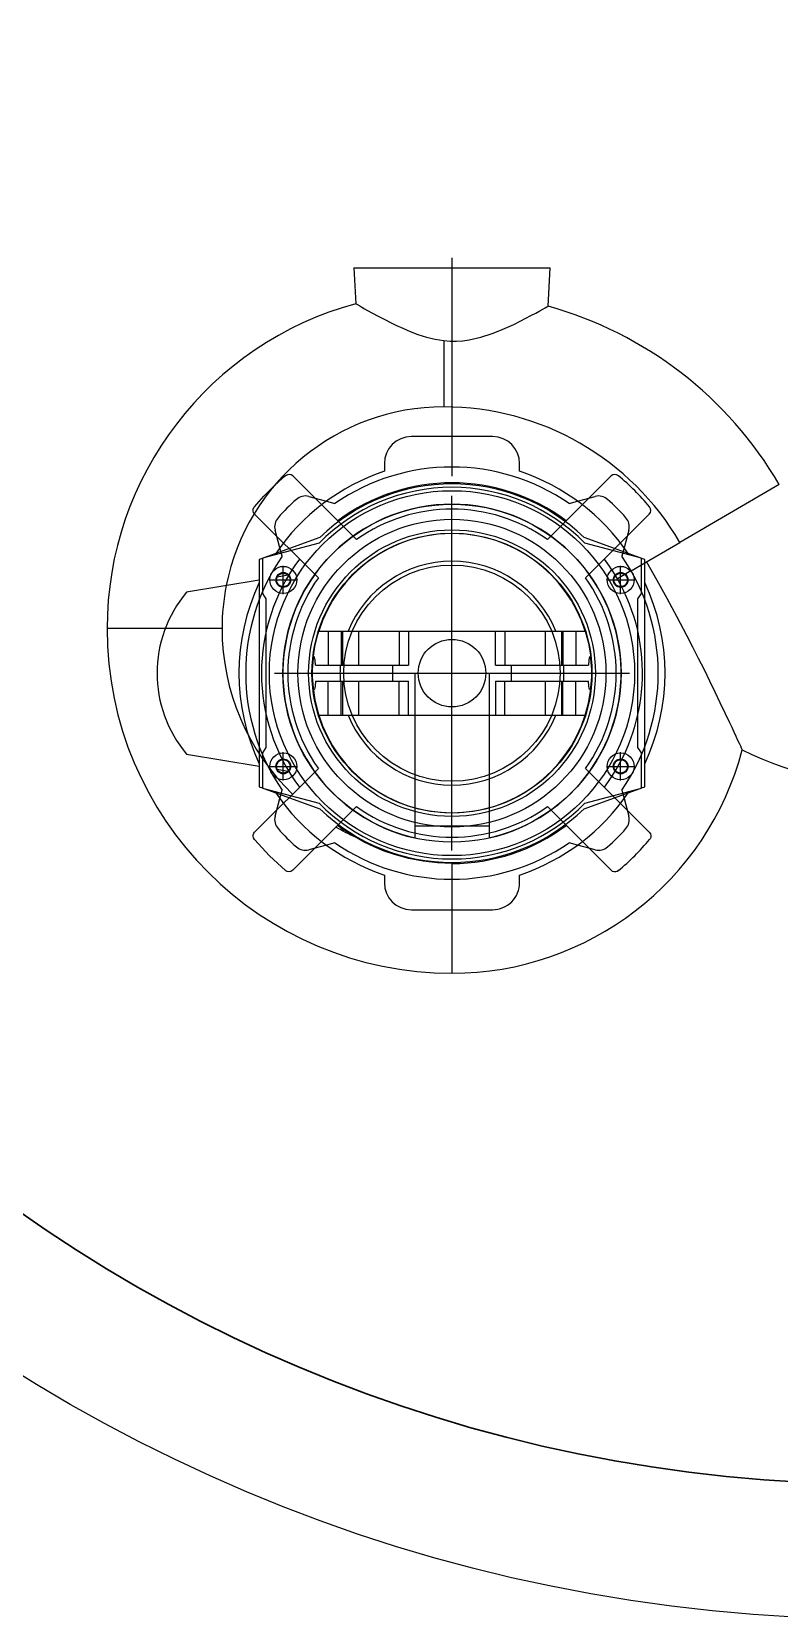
# Model space of a CAD drawing. Header units: millimetres. Extents: x 20530103 to 31271019, y 32092698 to 33532929.
# Drawn here: x 26698212 to 26698765, y 33058905 to 33060080 of the extents above; entities that cross this region are included whole.
import ezdxf

# ---------------------------------------------------------------- set-up
doc = ezdxf.new("R2010")
doc.units = ezdxf.units.MM

msp = doc.modelspace()

# ---------------------------------------------------------------- linework, layer by layer
for p, q in [((26698522.9856, 33059912.3266), (26698522.9856, 33059750.6266)), ((26698450.4856, 33059904.9766), (26698451.8838, 33059878.298)), ((26698450.4856, 33059904.9766), (26698595.4856, 33059904.9766)), ((26698593.9908, 33059876.453), (26698595.4856, 33059904.9766)), ((26698516.9856, 33059851.0344), (26698516.9856, 33059801.9766)), ((26698552.9856, 33059779.9766), (26698492.9856, 33059779.9766)), ((26698472.9856, 33059759.9766), (26698472.9856, 33059754.3294)), ((26698572.9856, 33059754.3294), (26698572.9856, 33059759.9766)), ((26698452.4869, 33059703.7596), (26698405.3837, 33059750.8628)), ((26698640.5876, 33059750.8628), (26698593.4843, 33059703.7596)), ((26698764.9057, 33059744.561), (26698691.4799, 33059701.7398)), ((26698417.2041, 33059735.7237), (26698430.1971, 33059732.2422)), ((26698522.9856, 33059473.7266), (26698522.9856, 33059736.2266)), ((26698615.7742, 33059732.2422), (26698628.7672, 33059735.7237)), ((26698377.0994, 33059722.5785), (26698424.2027, 33059675.4753)), ((26698430.1971, 33059732.2422), (26698436.471, 33059730.5611)), ((26698609.5003, 33059730.5611), (26698615.7742, 33059732.2422)), ((26698668.8718, 33059722.5785), (26698621.7686, 33059675.4753)), ((26698395.72, 33059697.7652), (26698392.2386, 33059710.7581)), ((26698653.7327, 33059710.7581), (26698650.2512, 33059697.7652)), ((26698424.7269, 33059701.1611), (26698382.9856, 33059689.9766)), ((26698425.3392, 33059705.302), (26698383.9237, 33059690.228)), ((26698397.4011, 33059691.4912), (26698395.72, 33059697.7652)), ((26698662.0476, 33059690.228), (26698620.632, 33059705.302)), ((26698662.9856, 33059689.9766), (26698621.2444, 33059701.1611)), ((26698650.2512, 33059697.7652), (26698648.5701, 33059691.4912)), ((26698665.4856, 33059686.5802), (26698691.4799, 33059701.7398)), ((26698382.9856, 33059689.8865), (26698380.4856, 33059688.9766)), ((26698380.4856, 33059688.9766), (26698380.4856, 33059520.9766)), ((26698383.9237, 33059690.228), (26698382.9856, 33059689.8865)), ((26698382.9856, 33059689.9766), (26698382.9856, 33059663.9766)), ((26698655.3685, 33059680.6801), (26698665.4856, 33059686.5802)), ((26698662.9856, 33059689.8865), (26698662.0476, 33059690.228)), ((26698662.9856, 33059663.9766), (26698662.9856, 33059689.9766)), ((26698665.4856, 33059688.9766), (26698662.9856, 33059689.8865)), ((26698665.4856, 33059520.9766), (26698665.4856, 33059688.9766)), ((26698380.4856, 33059673.838), (26698326.7856, 33059664.9766)), ((26698387.805, 33059673.9766), (26698408.805, 33059673.9766)), ((26698401.9656, 33059677.3825), (26698393.7443, 33059676.0259)), ((26698398.305, 33059663.4766), (26698398.305, 33059684.4766)), ((26698637.1662, 33059673.9766), (26698658.1662, 33059673.9766)), ((26698655.2104, 33059680.5879), (26698645.2674, 33059674.7892)), ((26698647.6662, 33059663.4766), (26698647.6662, 33059684.4766)), ((26698382.9856, 33059663.9766), (26698385.4856, 33059659.9766)), ((26698660.4856, 33059659.9766), (26698662.9856, 33059663.9766)), ((26698385.4856, 33059659.9766), (26698385.4856, 33059549.9766)), ((26698660.4856, 33059549.9766), (26698660.4856, 33059659.9766)), ((26698311.0049, 33059637.9766), (26698267.9856, 33059637.9766)), ((26698352.9856, 33059637.9766), (26698311.0049, 33059637.9766)), ((26698424.4469, 33059635.9766), (26698621.5244, 33059635.9766)), ((26698431.3526, 33059635.9766), (26698431.3526, 33059610.9766)), ((26698441.0119, 33059635.9766), (26698441.0119, 33059610.9766)), ((26698441.9856, 33059635.9766), (26698441.9856, 33059610.9766)), ((26698453.9856, 33059635.9766), (26698453.9856, 33059610.9766)), ((26698483.9856, 33059635.9766), (26698483.9856, 33059610.9766)), ((26698490.7569, 33059635.9766), (26698490.7569, 33059610.9766)), ((26698555.2144, 33059610.9766), (26698555.2144, 33059635.9766)), ((26698561.9856, 33059635.9766), (26698561.9856, 33059610.9766)), ((26698591.9856, 33059635.9766), (26698591.9856, 33059610.9766)), ((26698603.9856, 33059635.9766), (26698603.9856, 33059610.9766)), ((26698604.9594, 33059635.9766), (26698604.9594, 33059610.9766)), ((26698614.6186, 33059635.9766), (26698614.6186, 33059610.9766)), ((26698391.7356, 33059604.9766), (26698654.2356, 33059604.9766)), ((26698422.0923, 33059610.9766), (26698478.9856, 33059610.9766)), ((26698478.9856, 33059610.9766), (26698490.7569, 33059610.9766)), ((26698478.9856, 33059610.9766), (26698478.9856, 33059598.9766)), ((26698495.4856, 33059604.9766), (26698550.4856, 33059604.9766)), ((26698495.4856, 33059604.9766), (26698495.4856, 33059483.0391)), ((26698550.4856, 33059604.9766), (26698550.4856, 33059483.0391)), ((26698555.2144, 33059610.9766), (26698566.9856, 33059610.9766)), ((26698566.9856, 33059610.9766), (26698623.8789, 33059610.9766)), ((26698566.9856, 33059598.9766), (26698566.9856, 33059610.9766)), ((26698422.0923, 33059598.9766), (26698478.9856, 33059598.9766)), ((26698431.3526, 33059573.9766), (26698431.3526, 33059598.9766)), ((26698441.0119, 33059573.9766), (26698441.0119, 33059598.9766)), ((26698441.9856, 33059598.9766), (26698441.9856, 33059573.9766)), ((26698453.9856, 33059598.9766), (26698453.9856, 33059573.9766)), ((26698478.9856, 33059598.9766), (26698490.7569, 33059598.9766)), ((26698483.9856, 33059573.9766), (26698483.9856, 33059598.9766)), ((26698490.7569, 33059573.9766), (26698490.7569, 33059598.9766)), ((26698555.2144, 33059598.9766), (26698566.9856, 33059598.9766)), ((26698555.2144, 33059598.9766), (26698555.2144, 33059573.9766)), ((26698561.9856, 33059573.9766), (26698561.9856, 33059598.9766)), ((26698566.9856, 33059598.9766), (26698623.8789, 33059598.9766)), ((26698591.9856, 33059598.9766), (26698591.9856, 33059573.9766)), ((26698603.9856, 33059598.9766), (26698603.9856, 33059573.9766)), ((26698604.9594, 33059573.9766), (26698604.9594, 33059598.9766)), ((26698614.6186, 33059573.9766), (26698614.6186, 33059598.9766)), ((26698424.4469, 33059573.9766), (26698621.5244, 33059573.9766)), ((26698326.7856, 33059544.9766), (26698380.4856, 33059536.1152)), ((26698385.4856, 33059549.9766), (26698382.9856, 33059545.9766)), ((26698382.9856, 33059545.9766), (26698382.9856, 33059519.9766)), ((26698398.305, 33059525.4766), (26698398.305, 33059546.4766)), ((26698647.6662, 33059525.4766), (26698647.6662, 33059546.4766)), ((26698662.9856, 33059545.9766), (26698660.4856, 33059549.9766)), ((26698662.9856, 33059519.9766), (26698662.9856, 33059545.9766)), ((26698377.0994, 33059487.3747), (26698424.2027, 33059534.4779)), ((26698387.805, 33059535.9766), (26698408.805, 33059535.9766)), ((26698393.7443, 33059533.9273), (26698401.9656, 33059532.5707)), ((26698621.7686, 33059534.4779), (26698668.8718, 33059487.3747)), ((26698637.1662, 33059535.9766), (26698658.1662, 33059535.9766)), ((26698380.4856, 33059520.9766), (26698382.9856, 33059520.0667)), ((26698382.9856, 33059520.0667), (26698383.9237, 33059519.7252)), ((26698382.9856, 33059519.9766), (26698424.7269, 33059508.7921)), ((26698383.9237, 33059519.7252), (26698425.3392, 33059504.6512)), ((26698392.2386, 33059499.1951), (26698395.72, 33059512.188)), ((26698395.72, 33059512.188), (26698397.4011, 33059518.462)), ((26698620.632, 33059504.6512), (26698662.0476, 33059519.7252)), ((26698621.2444, 33059508.7921), (26698662.9856, 33059519.9766)), ((26698648.5701, 33059518.462), (26698650.2512, 33059512.188)), ((26698650.2512, 33059512.188), (26698653.7327, 33059499.1951)), ((26698662.0476, 33059519.7252), (26698662.9856, 33059520.0667)), ((26698662.9856, 33059520.0667), (26698665.4856, 33059520.9766)), ((26698452.4869, 33059506.1936), (26698405.3837, 33059459.0904)), ((26698640.5876, 33059459.0904), (26698593.4843, 33059506.1936)), ((26698495.4856, 33059492.1277), (26698550.4856, 33059492.1277)), ((26698430.1971, 33059477.711), (26698417.2041, 33059474.2296)), ((26698436.471, 33059479.3921), (26698430.1971, 33059477.711)), ((26698615.7742, 33059477.711), (26698609.5003, 33059479.3921)), ((26698628.7672, 33059474.2296), (26698615.7742, 33059477.711)), ((26698522.9856, 33059464.148), (26698522.9856, 33059429.9766)), ((26698472.9856, 33059455.6238), (26698472.9856, 33059449.9766)), ((26698572.9856, 33059449.9766), (26698572.9856, 33059455.6238)), ((26698492.9856, 33059429.9766), (26698552.9856, 33059429.9766)), ((26698522.9856, 33059429.9766), (26698522.9856, 33059382.9766))]:
    msp.add_line(p, q)
for points in [[(26698451.8829, 33059878.3152), (26698452.0411, 33059878.2251), (26698452.6353, 33059877.8868), (26698454.7985, 33059876.6596), (26698456.4224, 33059875.7431), (26698458.3882, 33059874.6399), (26698463.3123, 33059871.9109), (26698469.5066, 33059868.5662), (26698473.3211, 33059866.5687), (26698477.4348, 33059864.4802), (26698481.8833, 33059862.3132), (26698486.6091, 33059860.136), (26698492.0665, 33059857.8141), (26698497.8433, 33059855.6269), (26698504.0475, 33059853.6486), (26698510.5809, 33059852.0517), (26698516.9856, 33059851.0344)], [(26698516.9856, 33059851.0344), (26698521.5552, 33059850.6726), (26698526.2267, 33059850.6336), (26698530.9185, 33059850.9294), (26698535.6301, 33059851.5536), (26698544.3701, 33059853.5102), (26698552.7931, 33059856.2414), (26698558.3108, 33059858.3976), (26698563.5714, 33059860.6739), (26698568.6214, 33059863.0271), (26698573.3547, 33059865.3565), (26698577.5589, 33059867.5089), (26698581.3997, 33059869.5326), (26698584.8876, 33059871.4107), (26698587.8989, 33059873.0583), (26698590.0581, 33059874.2529), (26698591.7814, 33059875.2134), (26698593.0513, 33059875.9248), (26698593.795, 33059876.3428), (26698593.9908, 33059876.453), (26698593.9908, 33059876.453)], [(26698376.8678, 33059727.983), (26698383.8508, 33059735.8296), (26698391.2778, 33059743.3024)], [(26698376.7405, 33059722.9902), (26698376.3231, 33059723.6733), (26698375.9525, 33059724.9635), (26698376.0298, 33059726.3042), (26698376.5466, 33059727.544), (26698376.8678, 33059727.983)], [(26698666.7297, 33059687.3058), (26698674.3881, 33059673.8681), (26698681.8861, 33059660.3385), (26698689.2399, 33059646.6977), (26698696.4214, 33059633.0162), (26698700.7927, 33059624.5143), (26698705.0825, 33059616.0444), (26698709.3, 33059607.5969), (26698713.4108, 33059599.2512), (26698717.3316, 33059591.1904), (26698721.1005, 33059583.3525), (26698724.7311, 33059575.7216), (26698728.1096, 33059568.5521), (26698729.8196, 33059564.8989), (26698731.4107, 33059561.4855), (26698732.8735, 33059558.3352), (26698734.1789, 33059555.5143), (26698735.2759, 33059553.1371), (26698736.1832, 33059551.166), (26698736.883, 33059549.643), (26698737.3536, 33059548.6176), (26698737.5503, 33059548.1886), (26698737.5815, 33059548.1205)], [(26698420.2548, 33059615.8055), (26698421.5895, 33059624.7178), (26698423.6959, 33059633.48), (26698424.4469, 33059635.9766)], [(26698621.5244, 33059635.9766), (26698623.8513, 33059627.2704), (26698625.4105, 33059618.3946), (26698625.7165, 33059615.8055)], [(26698422.0923, 33059610.9766), (26698421.7473, 33059614.6656), (26698421.5463, 33059615.8308), (26698421.2759, 33059616.7778), (26698421.0643, 33059617.134), (26698420.8325, 33059617.1881), (26698420.6314, 33059616.9616), (26698420.3708, 33059616.2726), (26698420.2548, 33059615.8055)], [(26698625.7165, 33059615.8055), (26698625.7008, 33059615.8748), (26698625.4101, 33059616.8215), (26698625.1927, 33059617.1523), (26698624.9575, 33059617.1748), (26698624.7582, 33059616.9159), (26698624.5105, 33059616.1973), (26698624.2028, 33059614.5137), (26698623.8789, 33059610.9766)], [(26698422.0923, 33059598.9766), (26698421.7473, 33059595.2876), (26698421.5463, 33059594.1224), (26698421.2759, 33059593.1754), (26698421.0643, 33059592.8192), (26698420.8325, 33059592.7652), (26698420.6314, 33059592.9916), (26698420.3708, 33059593.6806), (26698420.2548, 33059594.1477)], [(26698420.2548, 33059594.1477), (26698421.5895, 33059585.2354), (26698423.6959, 33059576.4732), (26698424.4469, 33059573.9766)], [(26698621.5244, 33059573.9766), (26698623.8513, 33059582.6828), (26698625.4105, 33059591.5586), (26698625.7165, 33059594.1477)], [(26698625.7165, 33059594.1477), (26698625.7008, 33059594.0784), (26698625.4101, 33059593.1317), (26698625.1927, 33059592.8009), (26698624.9575, 33059592.7784), (26698624.7582, 33059593.0373), (26698624.5105, 33059593.7559), (26698624.2028, 33059595.4395), (26698623.8789, 33059598.9766)], [(26698376.8678, 33059481.9702), (26698376.2273, 33059483.0276), (26698375.9444, 33059484.1832), (26698376.0232, 33059485.4142), (26698376.5391, 33059486.6715), (26698377.0994, 33059487.3747)], [(26698668.8718, 33059487.3747), (26698669.7721, 33059485.9942), (26698670.0431, 33059484.5985), (26698669.8747, 33059483.397), (26698669.421, 33059482.4034), (26698669.1035, 33059481.9702)], [(26698399.9792, 33059458.8588), (26698387.9696, 33059469.8779), (26698376.8678, 33059481.9702)], [(26698522.9856, 33059464.148), (26698512.3607, 33059464.5502), (26698501.7357, 33059465.7638), (26698491.0465, 33059467.825), (26698480.4858, 33059470.7263), (26698472.8857, 33059473.3773), (26698465.4252, 33059476.4685), (26698458.0819, 33059480.019), (26698450.9323, 33059484.0015)], [(26698405.3837, 33059459.0904), (26698403.883, 33059458.1456), (26698402.5589, 33059457.9188), (26698401.1531, 33059458.1727), (26698400.1605, 33059458.7149), (26698399.9792, 33059458.8588)], [(26698645.992, 33059458.8588), (26698645.0368, 33059458.2619), (26698644.0044, 33059457.9623), (26698642.9112, 33059457.9508), (26698641.7112, 33059458.3003), (26698640.5876, 33059459.0904)]]:
    msp.add_lwpolyline(points)
at = {"ltscale": 10}
msp.add_circle((26698838.0709, 33060104.9766), 1200, dxfattribs=at)
at = {"lineweight": 30}
msp.add_circle((26698838.0709, 33060104.9766), 1100, dxfattribs=at)
for centre, radius in [((26698522.9856, 33059604.9766), 135), ((26698522.9856, 33059604.9766), 125), ((26698522.9856, 33059604.9766), 113.85), ((26698522.9856, 33059604.9766), 106), ((26698522.9856, 33059604.9766), 103.5), ((26698398.305, 33059673.9766), 10), ((26698398.305, 33059673.9766), 5.5), ((26698398.305, 33059673.9766), 5), ((26698522.9856, 33059604.9766), 80), ((26698647.6662, 33059673.9766), 10), ((26698647.6662, 33059673.9766), 5.5), ((26698647.6662, 33059673.9766), 5), ((26698522.9856, 33059604.9766), 25), ((26698398.305, 33059535.9766), 10), ((26698647.6662, 33059535.9766), 10), ((26698398.305, 33059535.9766), 5.5), ((26698398.305, 33059535.9766), 5), ((26698647.6662, 33059535.9766), 5.5), ((26698647.6662, 33059535.9766), 5)]:
    msp.add_circle(centre, radius)
for centre, radius, start, end in [((26698516.9856, 33059637.9766), 249, 105.1513717, 180), ((26698516.9856, 33059599.9766), 287, 30.2502893, 74.4365359), ((26698516.9856, 33059637.9766), 164, 90, 168.805742), ((26698516.9856, 33059599.9766), 202, 30.2502893, 90), ((26698492.9856, 33059759.9766), 20, 90, 180), ((26698552.9856, 33059759.9766), 20, 0, 90), ((26698522.9856, 33059604.9766), 152.5, 55.4372047, 124.5627953), ((26698522.9856, 33059604.9766), 191, 130.0916862, 133.5960773), ((26698522.9856, 33059604.9766), 157.5, 108.509405, 145.843821), ((26698402.5553, 33059748.0344), 4, 45, 130.0916862), ((26698522.9856, 33059604.9766), 140, 45.7752866, 134.2247134), ((26698522.9856, 33059604.9766), 140.8071, 53.1658095, 126.8341905), ((26698522.9856, 33059604.9766), 157.5, 34.156179, 71.490595), ((26698643.416, 33059748.0344), 4, 49.9083138, 135), ((26698522.9856, 33059604.9766), 191, 40.0916862, 49.9083138), ((26698522.9856, 33059604.9766), 172.5, 131.8275307, 138.1724682), ((26698414.6159, 33059726.0644), 10, 75.0000001, 131.8275129), ((26698522.9856, 33059604.9766), 137.5, 44.3888141, 135.6111859), ((26698631.3554, 33059726.0644), 10, 48.1724682, 104.9999999), ((26698522.9856, 33059604.9766), 172.5, 41.8275318, 48.1724682), ((26698379.9279, 33059725.407), 4, 217.1711255, 225), ((26698522.9856, 33059604.9766), 125, 282.7090329, 257.2909671), ((26698522.9856, 33059604.9766), 121.3595, 54.4855917, 125.5144083), ((26698666.0434, 33059725.407), 4, 315, 40.0916862), ((26698401.8978, 33059713.3463), 10, 138.1724682, 194.9999999), ((26698644.0734, 33059713.3463), 10, 345.0000001, 41.8275318), ((26698522.9856, 33059604.9766), 103.3, 17.4634176, 162.5365824), ((26698522.9856, 33059604.9766), 152.5, 145.4372047, 214.5627953), ((26698522.9856, 33059604.9766), 140.8071, 143.1658095, 216.8341905), ((26698522.9856, 33059604.9766), 82.8, 21.9869951, 158.0130049), ((26698522.9856, 33059604.9766), 140.8071, 29.7227255, 36.8341905), ((26698522.9856, 33059604.9766), 152.5, 325.4372047, 34.5627953), ((26698522.9856, 33059604.9766), 121.3595, 144.4855917, 215.5144083), ((26698522.9856, 33059604.9766), 121.3595, 324.4855917, 35.5144083), ((26698522.9856, 33059604.9766), 140.8286, 323.1645539, 29.7228061), ((26698398.4544, 33059604.9766), 93.4688, 140.0644592, 219.9355408), ((26698516.9856, 33059637.9766), 164, 168.805742, 180), ((26698522.9856, 33059604.9766), 157.5, 154.7912346, 205.2087654), ((26698522.9856, 33059604.9766), 157.5, 334.7912346, 25.2087654), ((26698522.9856, 33059637.9766), 255, 180, 270), ((26698522.9856, 33059637.9766), 170, 180, 226.1239199), ((26698522.9856, 33059604.9766), 103.3, 173.98267, 186.01733), ((26698522.9856, 33059604.9766), 103.3, 353.98267, 6.01733), ((26698522.9856, 33059604.9766), 82.8, 175.8444896, 184.1555104), ((26698522.9856, 33059604.9766), 82.8, 355.8444896, 4.1555104), ((26698522.9856, 33059604.9766), 103.3, 197.4634176, 342.5365824), ((26698522.9856, 33059604.9766), 82.8, 201.9869951, 338.0130049), ((26698522.9856, 33059604.9766), 222, 270, 345.1714938), ((26698859.9273, 33059799.9766), 280, 244.0820728, 270), ((26698522.9856, 33059604.9766), 157.5, 214.156179, 251.490595), ((26698522.9856, 33059604.9766), 157.5, 288.509405, 325.843821), ((26698401.8978, 33059496.6069), 10, 165.0000001, 221.8275318), ((26698522.9856, 33059604.9766), 137.5, 224.3888141, 315.6111859), ((26698522.9856, 33059604.9766), 140, 225.7752866, 314.2247134), ((26698522.9856, 33059604.9766), 121.3595, 234.4855917, 305.5144083), ((26698644.0734, 33059496.6069), 10, 318.1724682, 14.9999999), ((26698522.9856, 33059604.9766), 172.5, 221.8275318, 228.1724682), ((26698522.9856, 33059637.9766), 170, 239.768191, 244.9225582), ((26698522.9856, 33059604.9766), 140.8071, 233.1658095, 239.2217867), ((26698522.9856, 33059604.9766), 140.8286, 270, 306.8354461), ((26698522.9856, 33059604.9766), 172.5, 311.8275307, 318.1724682), ((26698414.6159, 33059483.8888), 10, 228.1724682, 284.9999999), ((26698522.9856, 33059604.9766), 152.5, 235.4372047, 304.5627953), ((26698631.3554, 33059483.8888), 10, 255.0000001, 311.8275129), ((26698522.9856, 33059604.9766), 191, 310.091687, 319.9083141), ((26698492.9856, 33059449.9766), 20, 180, 270), ((26698552.9856, 33059449.9766), 20, 270, 0.0000009)]:
    msp.add_arc(centre, radius, start, end)
for p in [(26698522.9856, 33059604.9766), (26698522.9856, 33059604.9766, 298.5), (26698522.9856, 33059604.9766, 3), (26698522.9856, 33059604.9766, 406), (26698522.9856, 33059604.9766, 294), (26698522.9856, 33059604.9766, 675), (26698522.9856, 33059604.9766, 406)]:
    msp.add_point(p)

doc.saveas('drawing.dxf')
